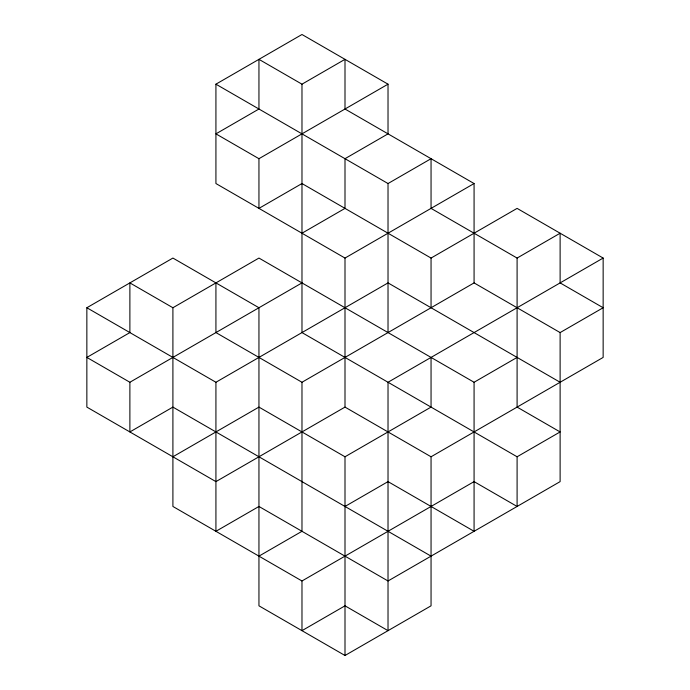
<?xml version="1.0" encoding="UTF-8"?>
<svg xmlns="http://www.w3.org/2000/svg" width="690" height="690" viewBox="0 0 690 690"><rect width="100%" height="100%" fill="white"/><g stroke="black" fill="none" stroke-linecap="round" stroke-linejoin="round"><path stroke-width="1.03" d="M215.927 282.9L215.927 332.58L301.978 382.26L474.073 282.9L474.073 183.54L345 258.06L215.927 183.54L215.927 84.18L301.978 34.5L388.022 84.18L388.022 133.86L345 158.7L345 208.38L301.978 233.22M388.022 84.18L258.948 158.7L215.927 133.86L258.948 109.02L258.948 59.34L301.978 84.18L345 59.34L345 109.02L474.073 183.54M345 258.06L345 407.1L215.927 481.62L86.854 407.1L86.854 307.74L172.905 258.06L258.948 307.74L258.948 605.82L345 655.5L431.052 605.82L431.052 456.78L603.146 357.42L603.146 258.06L517.095 208.38L431.052 258.06L301.978 183.54L258.948 208.38L258.948 158.7M301.978 282.9L129.884 382.26L86.854 357.42L129.884 332.58L129.884 282.9L172.905 307.74L258.948 258.06L474.073 382.26L517.095 357.42M215.927 84.18L388.022 183.54L431.052 158.7L431.052 208.38L517.095 258.06L560.116 233.22L560.116 282.9L603.146 307.74L560.116 332.58L474.073 282.9M86.854 307.74L215.927 382.26L388.022 282.9L560.116 382.26M172.905 456.78L258.948 407.1L345 456.78L431.052 407.1L431.052 357.42M603.146 258.06L388.022 382.26L388.022 630.66L345 605.82L301.978 630.66L301.978 580.98L474.073 481.62L517.095 506.46L517.095 456.78L301.978 332.58L301.978 84.18M258.948 556.14L301.978 531.3L301.978 382.26M345 506.46L388.022 481.62L474.073 531.3L474.073 382.26M517.095 456.78L560.116 431.94L517.095 407.1L517.095 258.06M345 407.1L431.052 456.78M431.052 556.14L172.905 407.1L129.884 431.94L129.884 382.26M301.978 580.98L172.905 506.46L172.905 307.74M560.116 332.58L560.116 481.62L388.022 580.98L258.948 506.46L215.927 531.3L215.927 382.26M431.052 258.06L431.052 307.74M388.022 183.54L388.022 332.58M345 456.78L345 655.5"/></g></svg>
